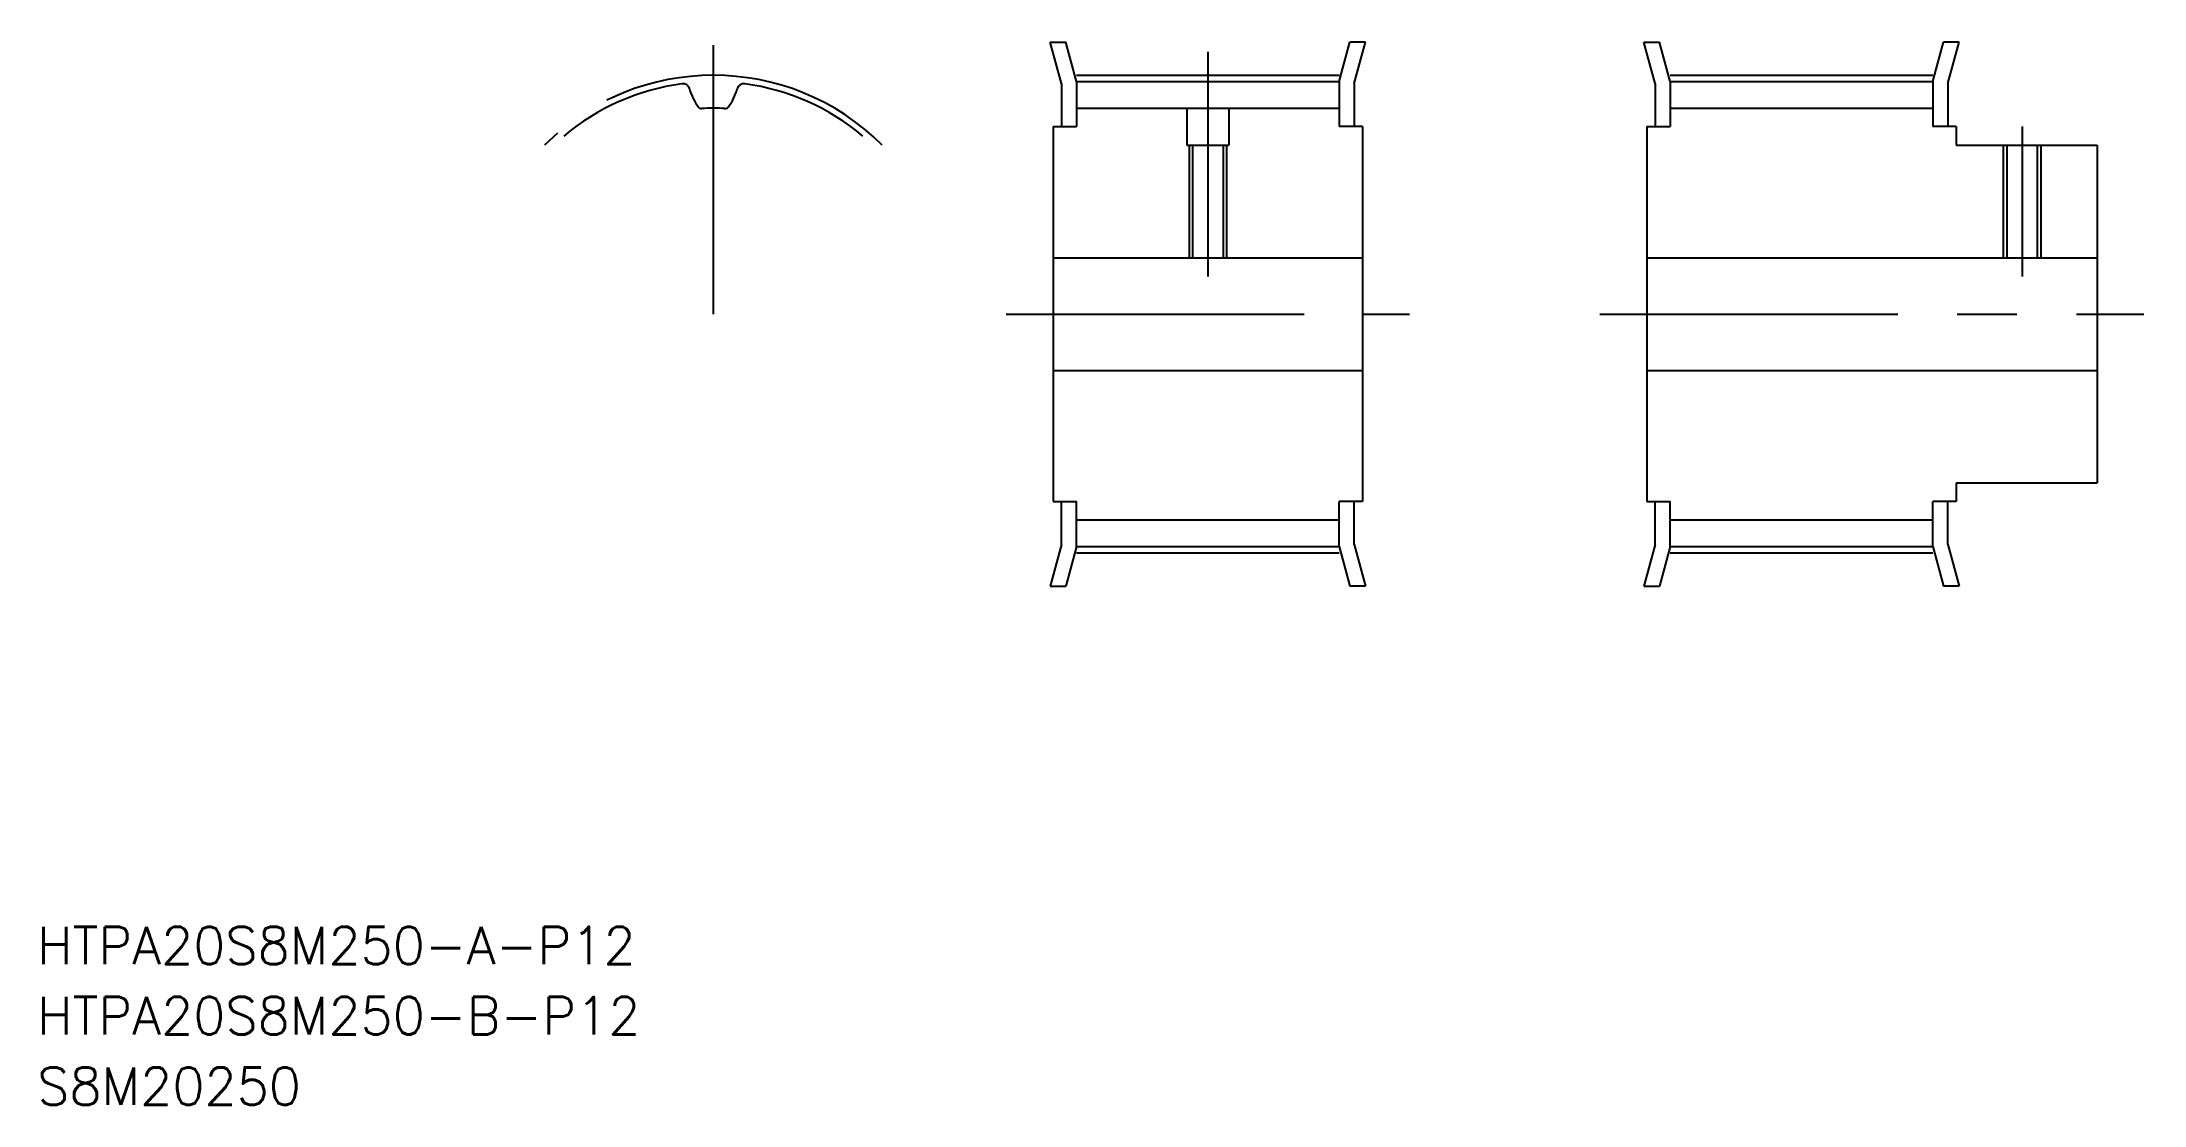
# Model space of a CAD drawing. Extents: x 11 to 235, y 10 to 123.
import ezdxf

# ---------------------------------------------------------------- set-up
doc = ezdxf.new("R2010")
doc.units = 0
doc.linetypes.add('CENTER', pattern=[50.8, 31.75, -6.35, 6.35, -6.35])
doc.linetypes.add('DASHED', pattern=[19.05, 12.7, -6.35])
doc.layers.get('0').update_dxf_attribs({"linetype": 'CONTINUOUS'})
doc.layers.add('CENTER', color=1, linetype='CENTER')
doc.styles.get("Standard").update_dxf_attribs({"font": 'txt', "bigfont": 'BIGFONT'})

msp = doc.modelspace()

# ---------------------------------------------------------------- linework, layer by layer
at = {"color": 7, "linetype": 'CONTINUOUS'}
for p, q in [((119.16, 118.89), (117.97, 123.32)), ((117.97, 123.32), (119.63, 123.32)), ((120.76, 119.1), (119.63, 123.32)), ((148.76, 119.1), (149.89, 123.32)), ((151.55, 123.32), (149.89, 123.32)), ((150.36, 118.89), (151.55, 123.32)), ((182.43, 118.89), (181.24, 123.32)), ((181.24, 123.32), (182.9, 123.32)), ((184.03, 119.1), (182.9, 123.32)), ((212.03, 119.1), (213.16, 123.32)), ((214.82, 123.32), (213.16, 123.32)), ((213.63, 118.89), (214.82, 123.32)), ((119.16, 118.89), (119.16, 114.32)), ((120.76, 119.1), (148.76, 119.1)), ((120.76, 119.1), (120.76, 114.32)), ((148.76, 119.1), (148.76, 114.32)), ((150.36, 118.89), (150.36, 114.32)), ((182.43, 118.89), (182.43, 114.32)), ((184.03, 119.1), (212.03, 119.1)), ((184.03, 119.1), (184.03, 114.32)), ((212.03, 119.1), (212.03, 114.32)), ((213.63, 118.89), (213.63, 114.32)), ((118.26, 114.32), (118.26, 74.32)), ((118.26, 114.32), (120.76, 114.32)), ((120.76, 116.27), (148.76, 116.27)), ((151.26, 114.32), (148.76, 114.32)), ((151.26, 114.32), (151.26, 74.32)), ((181.53, 114.32), (181.53, 74.32)), ((181.53, 114.32), (184.03, 114.32)), ((184.03, 116.27), (212.03, 116.27)), ((214.53, 114.32), (212.03, 114.32)), ((214.53, 114.32), (214.53, 112.32)), ((214.53, 112.32), (229.53, 112.32)), ((229.53, 112.32), (229.53, 76.32)), ((229.53, 103.32), (229.53, 103.32)), ((118.26, 100.32), (151.26, 100.32)), ((181.53, 100.32), (229.53, 100.32)), ((229.53, 94.32), (229.53, 94.32)), ((118.26, 88.32), (151.26, 88.32)), ((181.53, 88.32), (229.53, 88.32)), ((214.53, 76.32), (229.53, 76.32)), ((214.53, 76.32), (214.53, 74.32)), ((118.26, 74.32), (120.76, 74.32)), ((119.16, 69.75), (119.16, 74.32)), ((120.76, 69.54), (120.76, 74.32)), ((148.76, 69.54), (148.76, 74.32)), ((151.26, 74.32), (148.76, 74.32)), ((150.36, 69.75), (150.36, 74.32)), ((181.53, 74.32), (184.03, 74.32)), ((182.43, 69.75), (182.43, 74.32)), ((184.03, 69.54), (184.03, 74.32)), ((212.03, 69.54), (212.03, 74.32)), ((214.53, 74.32), (212.03, 74.32)), ((213.63, 69.75), (213.63, 74.32)), ((120.76, 72.37), (148.76, 72.37)), ((184.03, 72.37), (212.03, 72.37)), ((119.16, 69.75), (117.97, 65.32)), ((120.76, 69.54), (119.63, 65.32)), ((120.76, 69.54), (148.76, 69.54)), ((148.76, 69.54), (149.89, 65.32)), ((150.36, 69.75), (151.55, 65.32)), ((182.43, 69.75), (181.24, 65.32)), ((184.03, 69.54), (182.9, 65.32)), ((184.03, 69.54), (212.03, 69.54)), ((212.03, 69.54), (213.16, 65.32)), ((213.63, 69.75), (214.82, 65.32)), ((117.97, 65.32), (119.63, 65.32)), ((151.55, 65.32), (149.89, 65.32)), ((181.24, 65.32), (182.9, 65.32)), ((214.82, 65.32), (213.16, 65.32))]:
    msp.add_line(p, q, dxfattribs=at)
at = {"color": 3, "linetype": 'DASHED'}
for p, q in [((132.51, 116.27), (132.51, 112.32)), ((137.01, 116.27), (137.01, 112.32)), ((132.51, 112.32), (137.01, 112.32)), ((132.76, 112.32), (132.76, 100.32)), ((133.14, 112.32), (133.14, 100.32)), ((136.38, 112.32), (136.38, 100.32)), ((136.76, 112.32), (136.76, 100.32)), ((219.53, 112.32), (219.53, 100.32)), ((219.91, 112.32), (219.91, 100.32)), ((223.15, 112.32), (223.15, 100.32)), ((223.53, 112.32), (223.53, 100.32))]:
    msp.add_line(p, q, dxfattribs=at)
at = {"color": 7, "linetype": 'CONTINUOUS'}
for centre, radius, start, end in [((82.06, 94.32), 24.78, 97.7848, 130), ((78.81, 118.13), 0.75, 14.5937, 97.7848), ((85.32, 118.13), 0.75, 82.2152, 165.4063), ((82.06, 94.32), 24.78, 50, 82.2152), ((84.66, 119.65), 5.3, 194.5937, 218.0255), ((79.46, 119.65), 5.3, 321.9745, 345.4063), ((80.8, 116.63), 0.4, 218.0255, 273.2317), ((82.06, 94.32), 21.95, 90, 93.2317), ((82.06, 94.32), 21.95, 86.7683, 90), ((83.32, 116.63), 0.4, 266.7683, 321.9745)]:
    msp.add_arc(centre, radius, start, end, dxfattribs=at)
at = {"layer": 'CENTER', "color": 1, "linetype": 'CENTER'}
for p, q in [((82.06, 94.32), (82.06, 123)), ((134.76, 122.29), (134.76, 98.32)), ((120.76, 119.79), (148.76, 119.79)), ((184.03, 119.79), (212.03, 119.79)), ((221.53, 114.32), (221.53, 98.32)), ((113.26, 94.32), (156.26, 94.32)), ((176.53, 94.32), (234.53, 94.32)), ((120.76, 68.86), (148.76, 68.86)), ((184.03, 68.86), (212.03, 68.86))]:
    msp.add_line(p, q, dxfattribs=at)
msp.add_arc((82.06, 94.32), 25.46, 45, 135, dxfattribs=at)

# ---------------------------------------------------------------- texts
at = {"color": 7, "linetype": 'CONTINUOUS'}
for s, p in [('HTPA20S8M250-A-P12', (10, 25)), ('HTPA20S8M250-B-P12', (10, 17.52)), ('S8M20250', (10, 10))]:
    msp.add_text(s, height=4, dxfattribs=at).set_placement(p)

doc.saveas('drawing.dxf')
